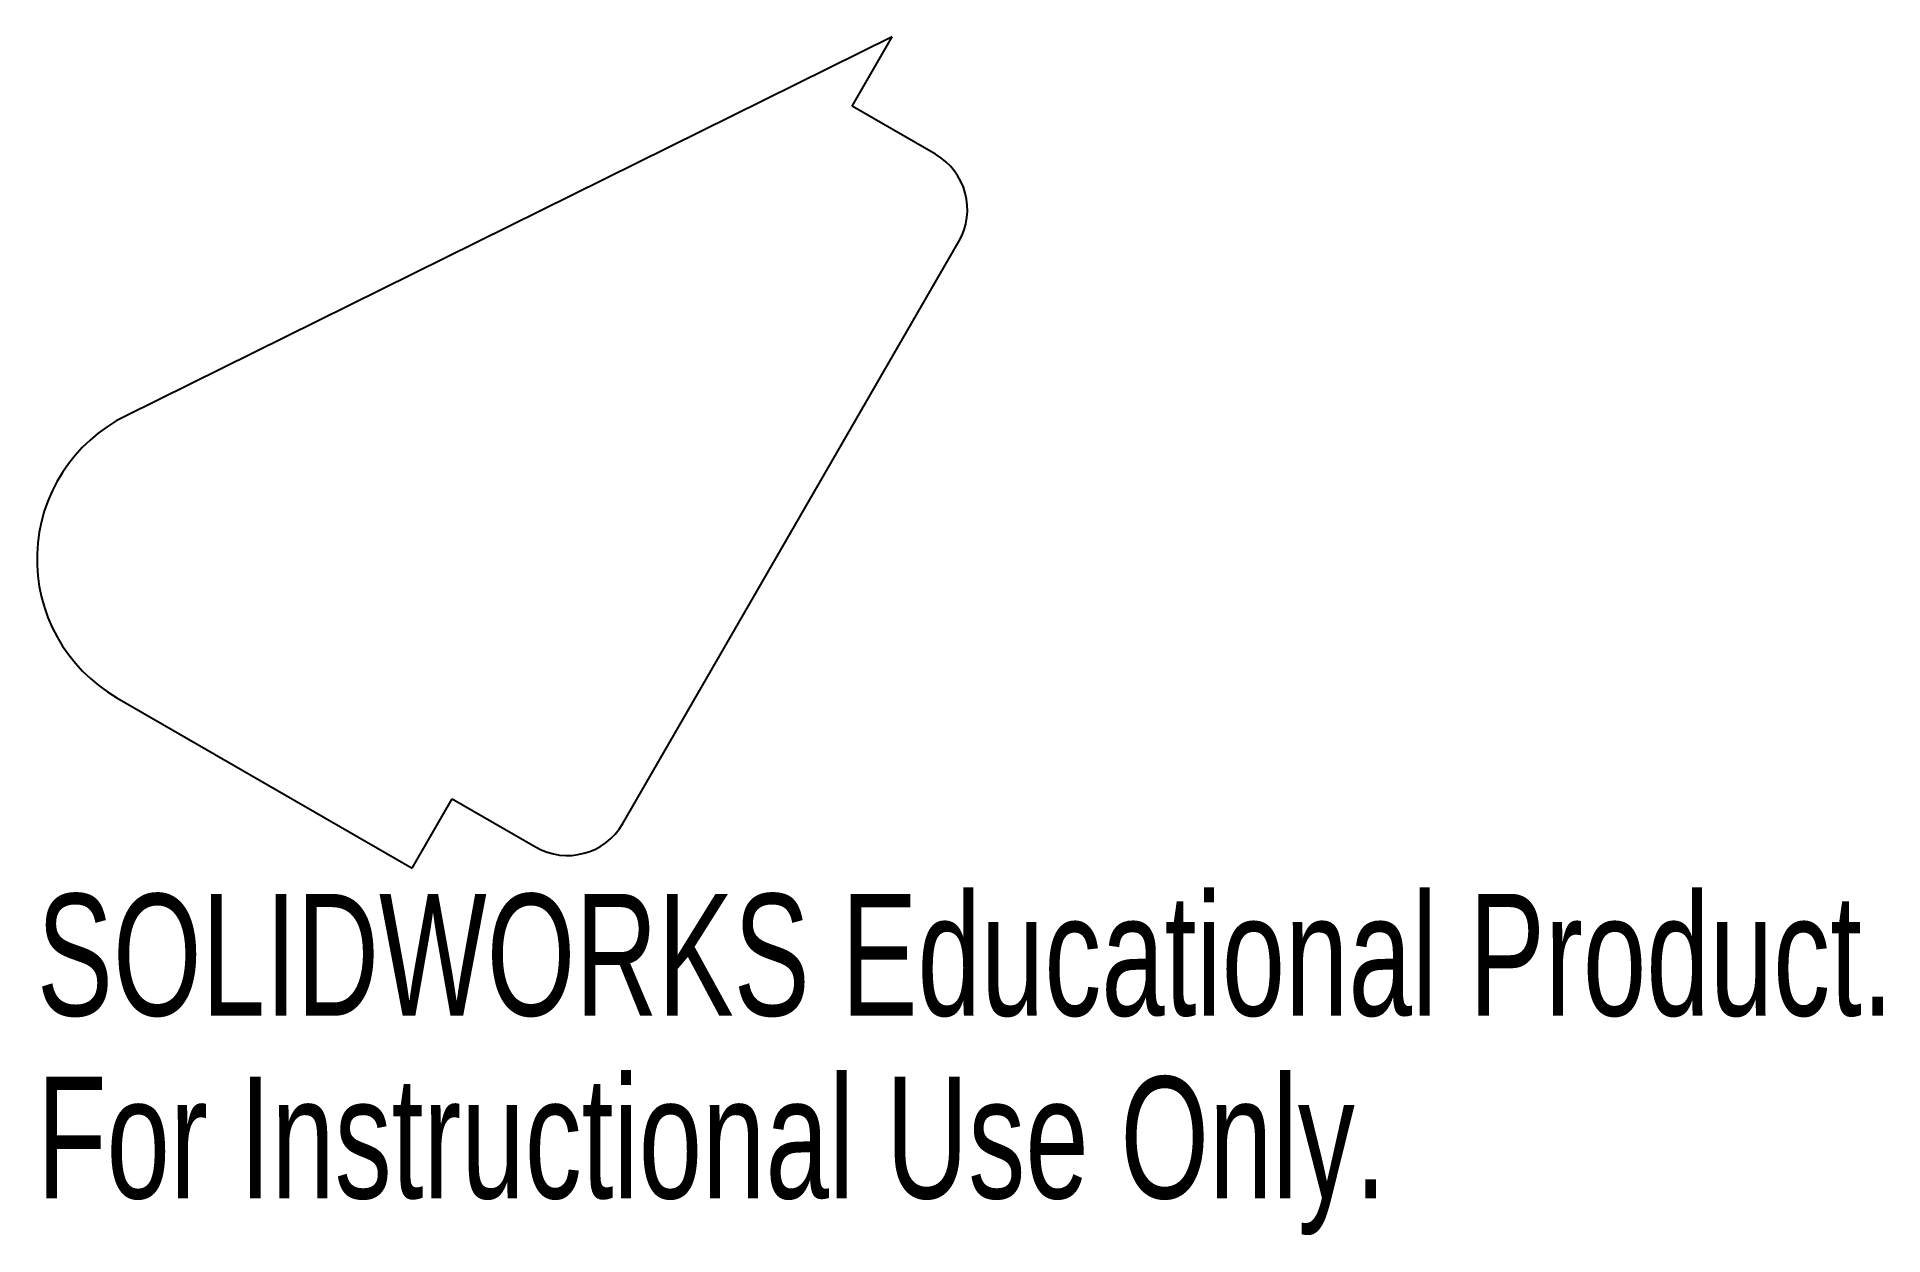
# Model space of a CAD drawing. Header units: inches. Extents: x -1.07 to 1.82, y 0.02 to 1.9.
import ezdxf

# ---------------------------------------------------------------- set-up
doc = ezdxf.new("R2010")
doc.units = ezdxf.units.IN
doc.header["$MEASUREMENT"] = 0
doc.styles.add('SLDTEXTSTYLE0', font='TXT', dxfattribs={"width": 0.7})

msp = doc.modelspace()

# ---------------------------------------------------------------- linework, layer by layer
at = {"color": 7, "linetype": 'Continuous', "lineweight": 25}
for p, q in [((0.2672, 1.8958), (-0.9301, 1.3038)), ((0.2047, 1.7875), (0.2672, 1.8958)), ((0.3346, 1.7125), (0.2047, 1.7875)), ((-0.1538, 0.6666), (0.3712, 1.5759)), ((-0.9443, 0.8632), (-0.4828, 0.5967)), ((-0.4828, 0.5967), (-0.4203, 0.705)), ((-0.4203, 0.705), (-0.2904, 0.63))]:
    msp.add_line(p, q, dxfattribs=at)
for centre, radius, start, end in [((0.2846, 1.6259), 0.1, 330, 60), ((-0.8193, 1.0797), 0.25, 116.3099, 240), ((-0.2404, 0.7166), 0.1, 240, 330)]:
    msp.add_arc(centre, radius, start, end, dxfattribs=at)

# ---------------------------------------------------------------- texts
at = {"color": 7, "linetype": 'Continuous', "char_height": 0.1903, "attachment_point": 1, "style": 'SLDTEXTSTYLE0'}
for s, insert in [('SOLIDWORKS Educational Product.', (-1.0693, 0.5566)), ('For Instructional Use Only.', (-1.0693, 0.2711))]:
    msp.add_mtext(s, dxfattribs=dict(at, insert=insert))

doc.saveas('drawing.dxf')
